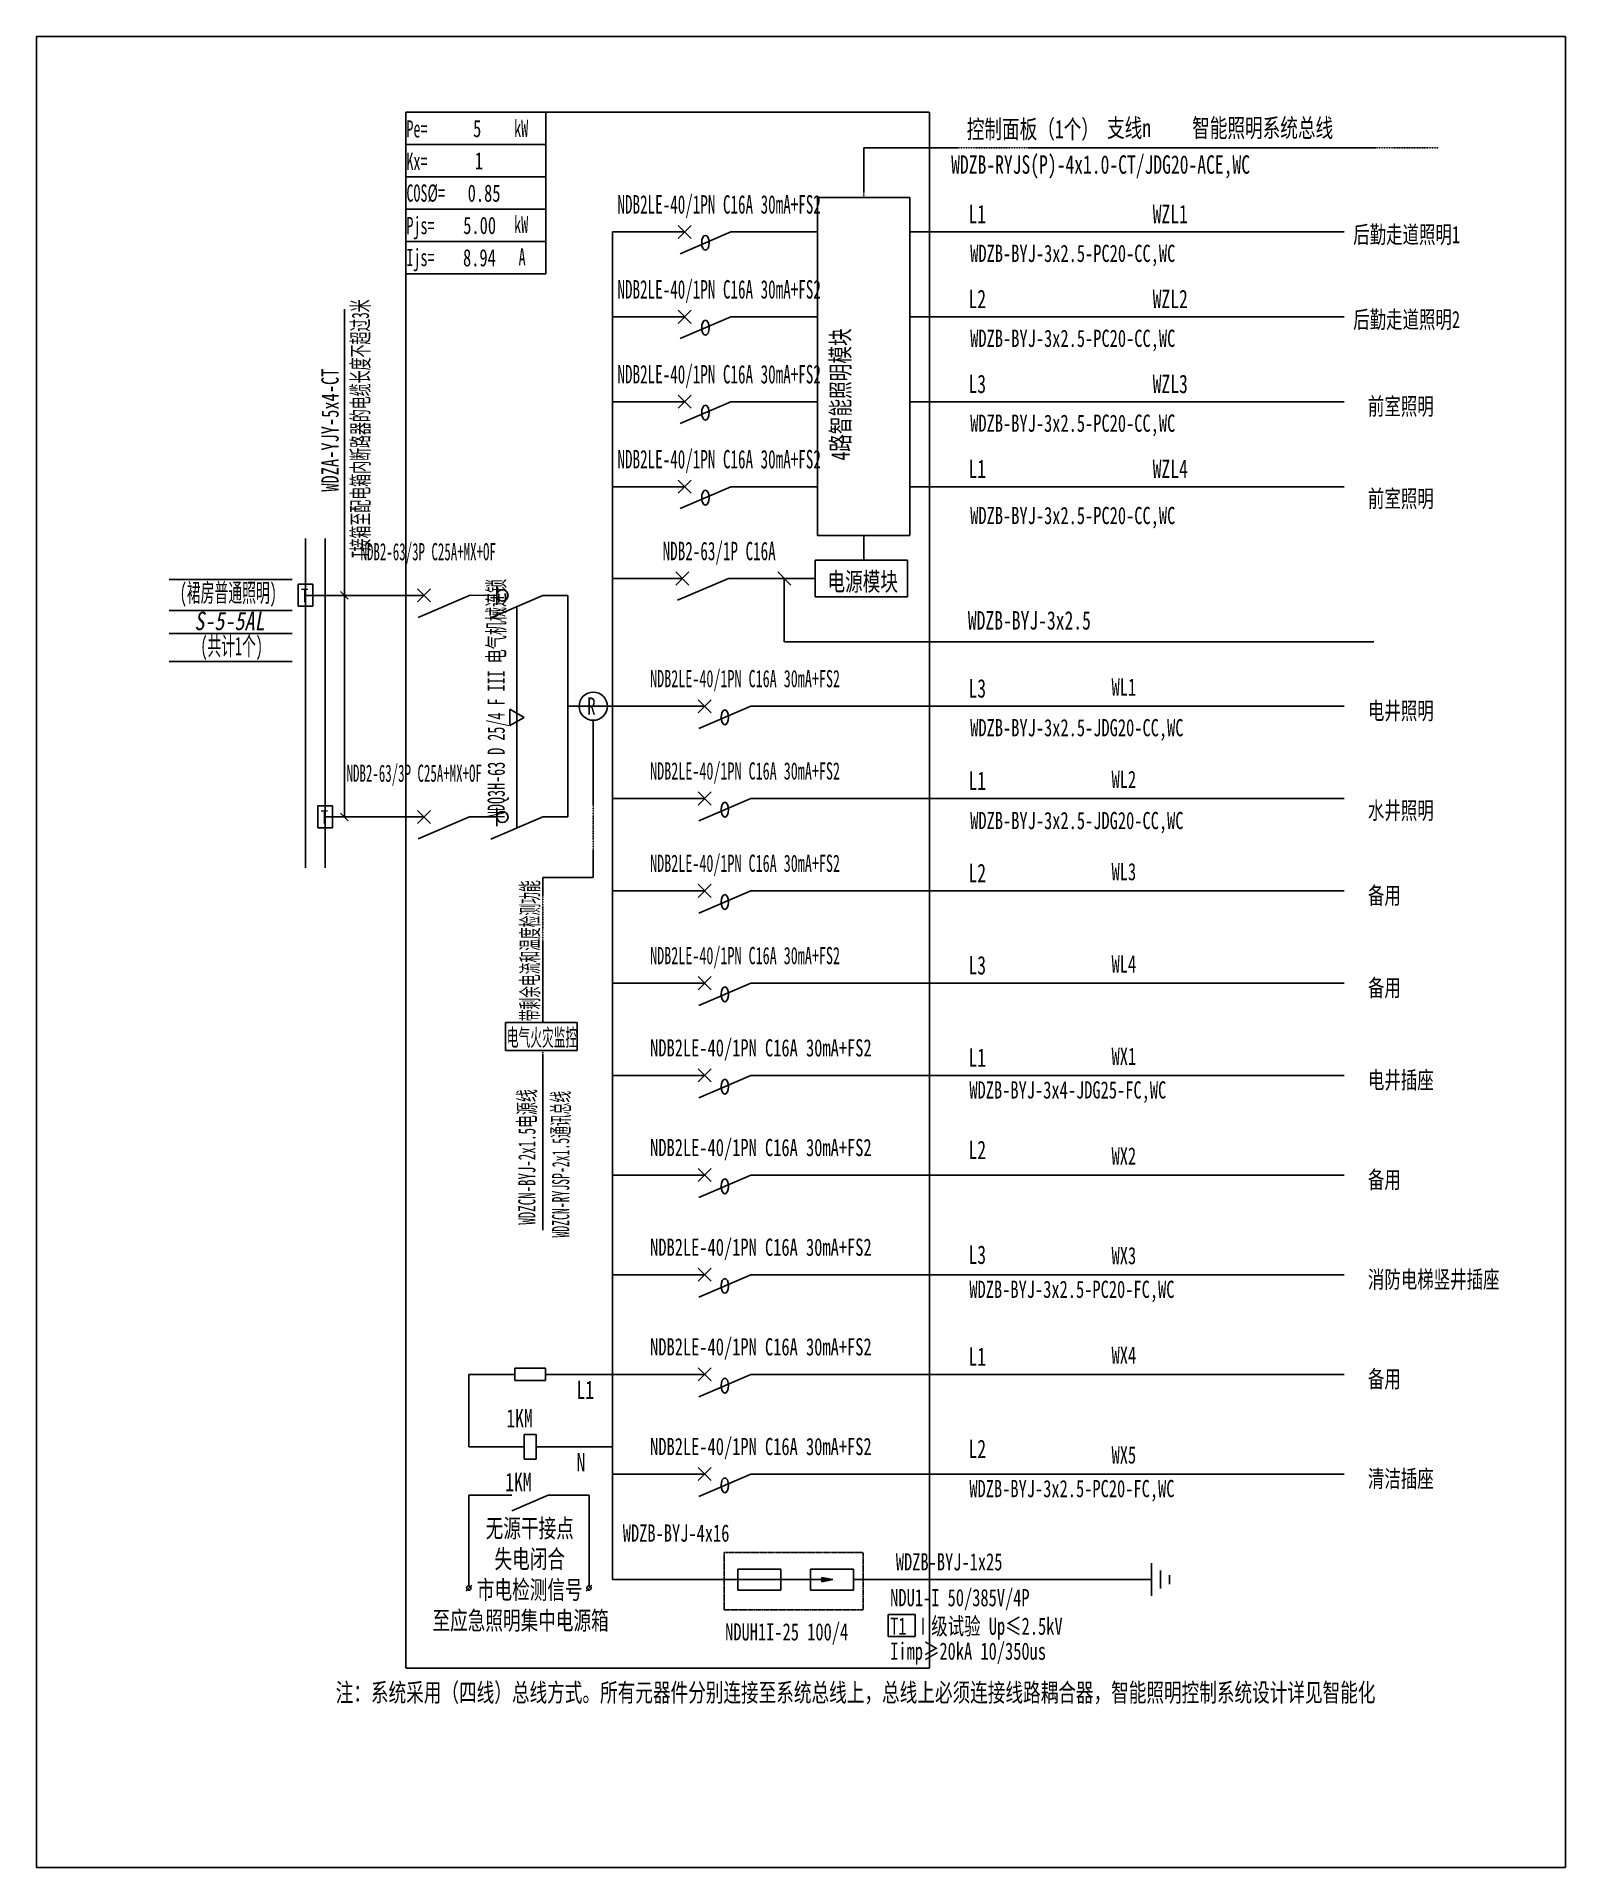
# Model space of a CAD drawing. Extents: x 224874 to 227075, y 287908 to 290544.
import ezdxf
from ezdxf.enums import TextEntityAlignment as Align

# ---------------------------------------------------------------- set-up
doc = ezdxf.new("R2010")
doc.units = 0
doc.header["$MEASUREMENT"] = 0
for name, pattern in [('DASH', [0.35, 0.25, -0.1]), ('DASHDOT', [1, 0.5, -0.25, 0, -0.25]), ('DASHDOT2', [0.5, 0.25, -0.125, 0, -0.125]), ('DASHED', [0.75, 0.5, -0.25]), ('DASHED2', [0.375, 0.25, -0.125])]:
    doc.linetypes.add(name, pattern=pattern)
for name, color, linetype in [('D_E_Eqpm(强电设备)', 100, 'Continuous'), ('D_E_Eqpm（强电设备）', 100, 'Continuous'), ('D_E_Text(强电文字)', 51, 'Continuous'), ('D_E_Text（强电文字）', 51, 'Continuous'), ('D_E_Wire(强电线缆)', 10, 'Continuous'), ('D_E_WireEm（强电应急照明线缆）', 10, 'DASHED'), ('D_E_Wire（强电线缆）', 10, 'Continuous'), ('D_El_Eqpm（弱电设备）', 100, 'Continuous'), ('D_El_Text（弱电文字）', 51, 'Continuous'), ('DQ-漏电火灾', 80, 'Continuous'), ('DQ_Eqpm', 100, 'Continuous'), ('E_E_Eqpm（强电设备）', 100, 'Continuous'), ('E_E_Wire（强电线缆）', 10, 'Continuous'), ('FL04GGFW_E72-配电箱系统图-塔楼部分$0$D_E_Text（强电文字）', 51, 'Continuous'), ('FL09U293_E72-地下室配电箱系统图$0$D_E_Eqpm（强电设备）', 100, 'Continuous'), ('系统图', 220, 'Continuous')]:
    doc.layers.add(name, color=color, linetype=linetype)
doc.styles.add('FL04GGFW_E72-配电箱系统图-塔楼部分$0$电气', font='', dxfattribs={"width": 0.7})
doc.styles.add('电气', font='', dxfattribs={"width": 0.7})
doc.styles.add('电气箱', font='simhei.ttf', dxfattribs={"width": 0.8, "oblique": 10})
doc.styles.get('FL04GGFW_E72-配电箱系统图-塔楼部分$0$电气').set_extended_font_data('SimSun')
doc.styles.get('电气').set_extended_font_data('SimSun')

msp = doc.modelspace()

# ---------------------------------------------------------------- linework, layer by layer
at = {"linetype": 'DASHED'}
for p, q in [((225405.6, 290434.5, 0), (226159.5, 290434.5, 0)), ((225405.6, 288194.6, 0), (225405.6, 290434.5, 0)), ((226159.5, 290434.5, 0), (226159.5, 288194.6, 0)), ((226159.5, 288194.6, 0), (225405.6, 288194.6, 0))]:
    msp.add_line(p, q, dxfattribs=at)
for p, q in [((225064.8, 289762, 0), (225241.9, 289762, 0)), ((225064.8, 289717.4, 0), (225241.9, 289717.4, 0)), ((225064.8, 289684.1, 0), (225241.9, 289684.1, 0)), ((225064.8, 289644, 0), (225241.9, 289644, 0))]:
    msp.add_line(p, q)
at = {"linetype": 'DASHED2'}
for p, q in [((225863.9, 288361.4, 0), (226064, 288361.4, 0)), ((225863.9, 288278.9, 0), (225863.9, 288361.4, 0)), ((226064, 288361.4, 0), (226064, 288278.9, 0)), ((226064, 288278.9, 0), (225863.9, 288278.9, 0))]:
    msp.add_line(p, q, dxfattribs=at)
at = {"layer": 'D_E_Eqpm(强电设备)'}
for p, q in [((225422.5, 289729.6, 0), (225441.3, 289748.4, 0)), ((225441.3, 289729.6, 0), (225422.5, 289748.4, 0)), ((225422.5, 289410.7, 0), (225441.3, 289429.5, 0)), ((225441.3, 289410.7, 0), (225422.5, 289429.5, 0)), ((225883.5, 288337.4, 0), (225945.7, 288337.4, 0)), ((225883.5, 288337.4, 0), (225883.5, 288307.2, 0)), ((225945.6, 288307.2, 0), (225945.6, 288337.4, 0)), ((225988.1, 288337.4, 0), (226050.3, 288337.4, 0)), ((225988.1, 288337.4, 0), (225988.1, 288307.2, 0)), ((226020.4, 288322.3, 0), (226004.7, 288325.5, 0)), ((226004.7, 288319.1, 0), (226004.7, 288325.5, 0)), ((226050.2, 288307.2, 0), (226050.2, 288337.4, 0)), ((225883.5, 288307.2, 0), (225945.6, 288307.2, 0)), ((225988.1, 288322.3, 0), (225962.9, 288322.3, 0)), ((225988.1, 288322.3, 0), (226020.4, 288322.3, 0)), ((225988.1, 288307.2, 0), (226050.2, 288307.2, 0)), ((226020.4, 288322.3, 0), (226004.7, 288319.1, 0))]:
    msp.add_line(p, q, dxfattribs=at)
msp.add_solid([(226004.7, 288319.1, 0), (226020.4, 288322.3, 0), (226004.7, 288325.5, 0)], dxfattribs=at)
at = {"layer": 'D_E_Eqpm（强电设备）'}
for p, q in [((226131.3, 290311.9, 0), (225998.4, 290311.9, 0)), ((225998.4, 290311.9, 0), (225998.4, 289825.2, 0)), ((226131.3, 289825.2, 0), (226131.3, 290311.9, 0)), ((225998.4, 289825.2, 0), (226131.3, 289825.2, 0)), ((225994.9, 289790, 0), (226127.8, 289790, 0)), ((225994.9, 289736.8, 0), (225994.9, 289790, 0)), ((226127.8, 289790, 0), (226127.8, 289736.8, 0)), ((225536.6, 289725.7, 0), (225536.6, 289752.3, 0)), ((225603, 289739, 0), (225528, 289706.8, 0)), ((226127.8, 289736.8, 0), (225994.9, 289736.8, 0)), ((225826.5, 289570.2, 0), (225845.3, 289588.9, 0)), ((225845.3, 289570.2, 0), (225826.5, 289588.9, 0)), ((225575.8, 289563.5, 0), (225555.3, 289575.3, 0)), ((225555.3, 289575.3, 0), (225555.3, 289551.6, 0)), ((225555.3, 289551.6, 0), (225575.8, 289563.5, 0)), ((225902.4, 289579.6, 0), (225827.4, 289547.4, 0)), ((225536.6, 289406.8, 0), (225536.6, 289433.4, 0)), ((225826.5, 289437.3, 0), (225845.3, 289456.1, 0)), ((225845.3, 289437.3, 0), (225826.5, 289456.1, 0)), ((225902.4, 289446.7, 0), (225827.4, 289414.5, 0)), ((225603, 289420.1, 0), (225528, 289388, 0)), ((225826.5, 289304.4, 0), (225845.3, 289323.2, 0)), ((225845.3, 289304.4, 0), (225826.5, 289323.2, 0)), ((225902.4, 289313.8, 0), (225827.4, 289281.7, 0)), ((225826.5, 289171.5, 0), (225845.3, 289190.3, 0)), ((225845.3, 289171.5, 0), (225826.5, 289190.3, 0)), ((225902.4, 289180.9, 0), (225827.4, 289148.8, 0)), ((225826.5, 289038.7, 0), (225845.3, 289057.5, 0)), ((225845.3, 289038.7, 0), (225826.5, 289057.5, 0)), ((225902.4, 289048.1, 0), (225827.4, 289015.9, 0)), ((225826.5, 288895.2, 0), (225845.3, 288914, 0)), ((225845.3, 288895.2, 0), (225826.5, 288914, 0)), ((225902.4, 288904.6, 0), (225827.4, 288872.5, 0)), ((225826.5, 288751.7, 0), (225845.3, 288770.5, 0)), ((225845.3, 288751.7, 0), (225826.5, 288770.5, 0)), ((225902.4, 288761.1, 0), (225827.4, 288729, 0)), ((225562.4, 288626.5, 0), (225606.7, 288626.5, 0)), ((225562.4, 288608.8, 0), (225562.4, 288626.5, 0)), ((225606.7, 288626.5, 0), (225606.7, 288608.8, 0)), ((225826.5, 288608.3, 0), (225845.3, 288627, 0)), ((225845.3, 288608.3, 0), (225826.5, 288627, 0)), ((225902.4, 288617.7, 0), (225827.4, 288585.5, 0)), ((225606.7, 288608.8, 0), (225562.4, 288608.8, 0)), ((225593.4, 288531.1, 0), (225575.7, 288531.1, 0)), ((225575.7, 288531.1, 0), (225575.7, 288495.7, 0)), ((225593.4, 288495.7, 0), (225593.4, 288531.1, 0)), ((225575.7, 288495.7, 0), (225593.4, 288495.7, 0)), ((225826.5, 288464.8, 0), (225845.3, 288483.6, 0)), ((225845.3, 288464.8, 0), (225826.5, 288483.6, 0)), ((225902.4, 288474.2, 0), (225827.4, 288442, 0)), ((225610.7, 288443.6, 0), (225558.4, 288421.2, 0)), ((225491.9, 288305.8, 0), (225500.4, 288314.3, 0)), ((225665, 288305.8, 0), (225673.5, 288314.3, 0))]:
    msp.add_line(p, q, dxfattribs=at)
at = {"layer": 'D_E_Eqpm（强电设备）', "linetype": 'DASH'}
msp.add_line((225565.5, 289404, 0), (225565.5, 289722.9, 0), dxfattribs=at)
at = {"layer": 'D_E_Eqpm（强电设备）'}
for centre, radius in [((225544.6, 289739, 0), 8.08), ((225544.6, 289420.1, 0), 8.08), ((225496.2, 288310.1, 0), 3.19), ((225669.3, 288310.1, 0), 3.19)]:
    msp.add_circle(centre, radius, dxfattribs=at)
for centre in [(225836.9, 290246.7, 0), (225836.9, 290124.4, 0), (225836.9, 290002.2, 0), (225836.9, 289879.9, 0), (225864.9, 289563.5, 0), (225864.9, 289430.6, 0), (225864.9, 289297.7, 0), (225864.9, 289164.9, 0), (225864.9, 289032, 0), (225864.9, 288888.5, 0), (225864.9, 288745.1, 0), (225864.9, 288601.6, 0), (225864.9, 288458.1, 0)]:
    msp.add_ellipse(centre, major_axis=(0, 10.7), ratio=0.500475, dxfattribs=at)
at = {"layer": 'D_E_Text(强电文字)', "color": 51}
for p, q in [((225317.2, 289420.1, 0), (225317.2, 290151, 0)), ((225311.7, 289744.5, 0), (225322.7, 289733.5, 0)), ((225311.7, 289425.6, 0), (225322.7, 289414.6, 0))]:
    msp.add_line(p, q, dxfattribs=at)
at = {"layer": 'D_E_Text（强电文字）'}
for p, q in [((225405.6, 290434.5, 0), (225607.1, 290434.5, 0)), ((225405.6, 290434.5, 0), (225405.6, 290202, 0)), ((225607.1, 290434.5, 0), (225607.1, 290202, 0)), ((225405.6, 290388, 0), (225607.1, 290388, 0)), ((225405.6, 290341.5, 0), (225607.1, 290341.5, 0)), ((225405.6, 290295, 0), (225607.1, 290295, 0)), ((225405.6, 290248.5, 0), (225607.1, 290248.5, 0)), ((225405.6, 290202, 0), (225607.1, 290202, 0)), ((226100.2, 288272, 0), (226138.7, 288272, 0)), ((226100.2, 288240.3, 0), (226100.2, 288272, 0)), ((226138.7, 288272, 0), (226138.7, 288240.3, 0)), ((226138.7, 288240.3, 0), (226100.2, 288240.3, 0))]:
    msp.add_line(p, q, dxfattribs=at)
at = {"layer": 'D_E_Wire(强电线缆)'}
for p, q in [((225703.1, 288322.3, 0), (225703.1, 290262.4, 0)), ((225261, 289347, 0), (225261, 289821, 0)), ((225261, 289739, 0), (225431.9, 289739, 0))]:
    msp.add_line(p, q, dxfattribs=at)
at = {"layer": 'D_E_Wire(强电线缆)', "color": 10}
for p, q in [((225703.1, 290262.4, 0), (225807.1, 290262.4, 0)), ((225873.5, 290262.4, 0), (225998.4, 290262.4, 0)), ((226131.3, 290262.4, 0), (226756.3, 290262.4, 0)), ((225703.1, 290140.1, 0), (225807.1, 290140.1, 0)), ((225873.5, 290140.1, 0), (225998.4, 290140.1, 0)), ((226131.3, 290140.1, 0), (226756.3, 290140.1, 0)), ((225703.1, 290017.9, 0), (225807.1, 290017.9, 0)), ((225873.5, 290017.9, 0), (225998.4, 290017.9, 0)), ((226131.3, 290017.9, 0), (226756.3, 290017.9, 0)), ((225703.1, 289895.6, 0), (225807.1, 289895.6, 0)), ((225873.5, 289895.6, 0), (225998.4, 289895.6, 0)), ((226131.3, 289895.6, 0), (226756.3, 289895.6, 0)), ((225703.1, 289763.4, 0), (225803.6, 289763.4, 0)), ((225870.1, 289763.4, 0), (225994.9, 289763.4, 0)), ((225902.4, 289180.9, 0), (226119.3, 289180.9, 0)), ((226119.3, 289180.9, 0), (226756.3, 289180.9, 0))]:
    msp.add_line(p, q, dxfattribs=at)
at = {"layer": 'D_E_Wire(强电线缆)', "linetype": 'DASH'}
for p, q in [((225289.3, 289347, 0), (225289.3, 289821, 0)), ((225289.3, 289420.1, 0), (225431.9, 289420.1, 0))]:
    msp.add_line(p, q, dxfattribs=at)
at = {"layer": 'D_E_WireEm（强电应急照明线缆）'}
msp.add_line((225536.6, 289420.1, 0), (225496.9, 289420.1, 0), dxfattribs=at)
at = {"layer": 'D_E_Wire（强电线缆）', "linetype": 'DASHDOT2'}
for p, q in [((226064.8, 290383.6, 0), (226892.8, 290383.6, 0)), ((226064.8, 290311.9, 0), (226064.8, 290383.6, 0))]:
    msp.add_line(p, q, dxfattribs=at)
at = {"layer": 'D_E_Wire（强电线缆）'}
for p, q in [((225498.1, 289739.5, 0), (225536.6, 289739, 0)), ((225603, 289739, 0), (225638.9, 289739, 0)), ((225638.9, 289420.1, 0), (225638.9, 289739, 0)), ((225638.9, 289579.6, 0), (225703.1, 289579.6, 0)), ((225703.1, 289579.6, 0), (225835.9, 289579.6, 0)), ((225902.4, 289579.6, 0), (226756.3, 289579.6, 0)), ((225703.1, 289446.7, 0), (225835.9, 289446.7, 0)), ((225902.4, 289446.7, 0), (226756.3, 289446.7, 0)), ((225603, 289420.1, 0), (225638.9, 289420.1, 0)), ((225703.1, 289313.8, 0), (225835.9, 289313.8, 0)), ((225902.4, 289313.8, 0), (226756.3, 289313.8, 0)), ((225703.1, 289180.9, 0), (225835.9, 289180.9, 0)), ((225703.1, 289048.1, 0), (225835.9, 289048.1, 0)), ((225902.4, 289048.1, 0), (226756.3, 289048.1, 0)), ((225703.1, 288904.6, 0), (225835.9, 288904.6, 0)), ((225902.4, 288904.6, 0), (226756.3, 288904.6, 0)), ((225703.1, 288761.1, 0), (225835.9, 288761.1, 0)), ((225902.4, 288761.1, 0), (226756.3, 288761.1, 0)), ((225703.1, 288617.7, 0), (225835.9, 288617.7, 0)), ((225902.4, 288617.7, 0), (226756.3, 288617.7, 0)), ((225703.1, 288474.2, 0), (225835.9, 288474.2, 0)), ((225902.4, 288474.2, 0), (226756.3, 288474.2, 0)), ((226479, 288298.7, 0), (226479, 288346, 0)), ((226491.9, 288309.4, 0), (226491.9, 288335.2, 0)), ((226504.8, 288315.8, 0), (226504.8, 288328.8, 0)), ((225703.1, 288322.3, 0), (225962.9, 288322.3, 0)), ((226050.2, 288322.3, 0), (226479, 288322.3, 0))]:
    msp.add_line(p, q, dxfattribs=at)
at = {"layer": 'D_E_Wire（强电线缆）', "ltscale": 3.5}
for p, q in [((225496.2, 288617.7, 0), (225562.4, 288617.7, 0)), ((225496.2, 288617.7, 0), (225496.2, 288513.4, 0)), ((225606.7, 288617.7, 0), (225703.1, 288617.7, 0)), ((225575.7, 288513.4, 0), (225496.2, 288513.4, 0)), ((225703.1, 288513.4, 0), (225593.4, 288513.4, 0)), ((225496.2, 288443.6, 0), (225558.4, 288443.6, 0)), ((225496.2, 288443.6, 0), (225496.2, 288313.2, 0)), ((225610.7, 288443.6, 0), (225669.3, 288443.6, 0)), ((225669.3, 288443.6, 0), (225669.3, 288313.2, 0))]:
    msp.add_line(p, q, dxfattribs=at)
at = {"layer": 'D_El_Eqpm（弱电设备）', "color": 3}
for p, q in [((225548.9, 289124.5, 0), (225652.3, 289124.5, 0)), ((225548.9, 289083.9, 0), (225548.9, 289124.5, 0)), ((225652.3, 289124.5, 0), (225652.3, 289083.9, 0)), ((225652.3, 289083.9, 0), (225548.9, 289083.9, 0)), ((225652.3, 289083.9, 0), (225548.9, 289083.9, 0))]:
    msp.add_line(p, q, dxfattribs=at)
at = {"layer": 'DQ-漏电火灾', "linetype": 'DASHDOT', "ltscale": 0.5}
for p, q in [((225675.4, 289559.3, 0), (225675.4, 289332.9, 0)), ((225602.9, 289332.9, 0), (225602.9, 289124.5, 0)), ((225602.9, 289332.9, 0), (225675.4, 289332.9, 0)), ((225602.9, 288825.1, 0), (225602.9, 289083.9, 0))]:
    msp.add_line(p, q, dxfattribs=at)
at = {"layer": 'DQ-漏电火灾', "color": 3}
msp.add_circle((225675.4, 289579.6, 0), 20.3, dxfattribs=at)
at = {"layer": 'DQ_Eqpm'}
for p, q in [((225271.6, 289755.3, 0), (225250.4, 289755.3, 0)), ((225250.4, 289755.3, 0), (225250.4, 289723.4, 0)), ((225271.6, 289723.4, 0), (225271.6, 289755.3, 0)), ((225250.4, 289723.4, 0), (225271.6, 289723.4, 0)), ((225299.9, 289436.4, 0), (225278.7, 289436.4, 0)), ((225278.7, 289436.4, 0), (225278.7, 289404.5, 0)), ((225299.9, 289404.5, 0), (225299.9, 289436.4, 0)), ((225278.7, 289404.5, 0), (225299.9, 289404.5, 0))]:
    msp.add_line(p, q, dxfattribs=at)
at = {"layer": 'E_E_Eqpm（强电设备）', "color": 100}
for p, q in [((225797.7, 290253, 0), (225816.5, 290271.8, 0)), ((225816.5, 290253, 0), (225797.7, 290271.8, 0)), ((225800.3, 290231, 0), (225873.5, 290262.4, 0)), ((225797.7, 290130.7, 0), (225816.5, 290149.5, 0)), ((225816.5, 290130.7, 0), (225797.7, 290149.5, 0)), ((225800.3, 290108.7, 0), (225873.5, 290140.1, 0)), ((225797.7, 290008.5, 0), (225816.5, 290027.3, 0)), ((225816.5, 290008.5, 0), (225797.7, 290027.3, 0)), ((225800.3, 289986.5, 0), (225873.5, 290017.9, 0)), ((225797.7, 289886.2, 0), (225816.5, 289905, 0)), ((225816.5, 289886.2, 0), (225797.7, 289905, 0)), ((225800.3, 289864.2, 0), (225873.5, 289895.6, 0)), ((225794.2, 289754, 0), (225813, 289772.8, 0)), ((225813, 289754, 0), (225794.2, 289772.8, 0)), ((225796.8, 289732, 0), (225870.1, 289763.4, 0))]:
    msp.add_line(p, q, dxfattribs=at)
at = {"layer": 'E_E_Wire（强电线缆）'}
msp.add_line((226064.8, 289825.2, 0), (226064.8, 289790, 0), dxfattribs=at)
at = {"layer": 'FL04GGFW_E72-配电箱系统图-塔楼部分$0$D_E_Text（强电文字）'}
for p, q in [((225959.8, 289754, 0), (225941, 289772.8, 0)), ((225950.4, 289763.4, 0), (225950.4, 289672.4, 0)), ((225950.4, 289672.4, 0), (226799.3, 289672.4, 0))]:
    msp.add_line(p, q, dxfattribs=at)
at = {"layer": 'FL09U293_E72-地下室配电箱系统图$0$D_E_Eqpm（强电设备）'}
for p, q in [((225498.1, 289739.5, 0), (225423.3, 289707.4, 0)), ((225498.1, 289420.6, 0), (225423.3, 289388.5, 0))]:
    msp.add_line(p, q, dxfattribs=at)
at = {"layer": '系统图', "ltscale": 9973.992009}
msp.add_lwpolyline([(224874, 290543.5), (227075, 290543.5), (227075, 287908), (224874, 287908)], close=True, dxfattribs=at)

# ---------------------------------------------------------------- texts
at = {"layer": 'D_E_Text(强电文字)', "style": 'FL04GGFW_E72-配电箱系统图-塔楼部分$0$电气', "width": 0.6}
for s, p in [('NDB2LE-40/1PN C16A 30mA+FS2', (225856.7, 290288.7, 0)), ('NDB2LE-40/1PN C16A 30mA+FS2', (225856.7, 290166.4, 0)), ('NDB2LE-40/1PN C16A 30mA+FS2', (225856.7, 290044.2, 0)), ('NDB2LE-40/1PN C16A 30mA+FS2', (225856.7, 289921.9, 0)), ('NDB2-63/1P C16A', (225856.7, 289789.7, 0))]:
    msp.add_text(s, height=26.574, dxfattribs=at).set_placement(p, align=Align.CENTER)
at = {"layer": 'D_E_Text(强电文字)', "color": 51, "style": 'FL04GGFW_E72-配电箱系统图-塔楼部分$0$电气', "width": 0.7}
for s, p in [('L1', (226215.6, 290274.8, 0)), ('L2', (226215.6, 290152.6, 0)), ('L3', (226215.6, 290030.3, 0)), ('L1', (226215.6, 289908, 0)), ('L3', (226215.6, 289592, 0)), ('L1', (226215.6, 289459.1, 0)), ('L2', (226215.6, 289326.2, 0)), ('L3', (226215.6, 289193.4, 0)), ('L1', (226215.6, 289060.5, 0)), ('L2', (226215.6, 288927.6, 0)), ('L3', (226215.6, 288776.7, 0)), ('L1', (226215.6, 288630.1, 0)), ('L2', (226215.6, 288497.2, 0))]:
    msp.add_text(s, height=26.57, dxfattribs=at).set_placement(p)
at = {"layer": 'D_E_Text(强电文字)', "width": 0.7}
for s, height, style, p in [('WZL1', 26.57, 'FL04GGFW_E72-配电箱系统图-塔楼部分$0$电气', (226480.8, 290274.8, 0)), ('WDZB-BYJ-3x2.5-PC20-CC,WC', 24.802, 'FL04GGFW_E72-配电箱系统图-塔楼部分$0$电气', (226218.1, 290219.1, 0)), ('WZL2', 26.57, 'FL04GGFW_E72-配电箱系统图-塔楼部分$0$电气', (226480.8, 290152.6, 0)), ('WDZB-BYJ-3x2.5-PC20-CC,WC', 24.802, 'FL04GGFW_E72-配电箱系统图-塔楼部分$0$电气', (226218.1, 290096.8, 0)), ('WZL3', 26.57, 'FL04GGFW_E72-配电箱系统图-塔楼部分$0$电气', (226480.8, 290030.3, 0)), ('WDZB-BYJ-3x2.5-PC20-CC,WC', 24.802, 'FL04GGFW_E72-配电箱系统图-塔楼部分$0$电气', (226218.1, 289974.6, 0)), ('WZL4', 26.57, 'FL04GGFW_E72-配电箱系统图-塔楼部分$0$电气', (226480.8, 289908, 0)), ('WDZB-BYJ-3x2.5-PC20-CC,WC', 24.802, 'FL04GGFW_E72-配电箱系统图-塔楼部分$0$电气', (226218.1, 289841.7, 0)), ('WDZB-BYJ-3x2.5', 26.574, 'FL04GGFW_E72-配电箱系统图-塔楼部分$0$电气', (226214.7, 289689.9, 0)), ('WDZB-BYJ-3x2.5-JDG20-CC,WC', 24.802, 'FL04GGFW_E72-配电箱系统图-塔楼部分$0$电气', (226218.1, 289536.3, 0)), ('WDZB-BYJ-3x2.5-JDG20-CC,WC', 24.802, 'FL04GGFW_E72-配电箱系统图-塔楼部分$0$电气', (226218.1, 289402.6, 0)), ('WDZB-BYJ-4x16', 24.802, '电气', (225717.9, 288376.9, 0)), ('WDZB-BYJ-1x25', 24.802, '电气', (226111, 288335.5, 0)), ('T1 Ⅰ级试验 Up≤2.5kV ', 24.802, '电气', (226102.9, 288242.9, 0)), ('Iimp≥20kA 10/350us', 24.802, '电气', (226102.9, 288206.9, 0)), ('注：系统采用（四线）总线方式。所有元器件分别连接至系统总线上，总线上必须连接线路耦合器，智能照明控制系统设计详见智能化', 26.574, 'FL04GGFW_E72-配电箱系统图-塔楼部分$0$电气', (225304.6, 288146.5, 0))]:
    msp.add_text(s, height=height, dxfattribs=dict(at, style=style)).set_placement(p)
at = {"layer": 'D_E_Text(强电文字)', "color": 51, "style": '电气'}
for s, width, p in [('T接箱至配电箱内断路器的电缆长度不超过3米', 0.55, (225352.5, 289793.2, 0)), ('WDZA-YJY-5x4-CT', 0.7, (225308.8, 289888.4, 0))]:
    msp.add_text(s, height=24.802, rotation=90, dxfattribs=dict(at, width=width)).set_placement(p)
at = {"layer": 'D_E_Text(强电文字)', "color": 51, "true_color": 0xffff7f, "style": '电气', "width": 0.7}
msp.add_text('NDU1-I 50/385V/4P', height=24.802, dxfattribs=at).set_placement((226102.9, 288283.9, 0))
at = {"layer": 'D_E_Text（强电文字）', "linetype": 'Continuous', "style": '电气', "width": 0.6}
for s, p in [('Pe=', (225406.4, 290398.3, 0)), ('kW', (225561.5, 290399.2, 0)), ('Kx=', (225406.4, 290351.7, 0)), ('COS%%C=', (225406.4, 290305.9, 0)), ('Pjs=', (225406.4, 290259.1, 0)), ('kW', (225561.5, 290260.7, 0)), ('Ijs=', (225406.4, 290213.1, 0)), ('A', (225567.9, 290214.1, 0))]:
    msp.add_text(s, height=24.8, dxfattribs=at).set_placement(p)
at = {"layer": 'D_E_Text（强电文字）', "style": '电气'}
for s, height, width, p in [('5', 24.8, 0.7, (225502.4, 290398.8, 0)), ('1', 24.8, 0.7, (225504.9, 290352.3, 0)), (' 0.85', 24.8, 0.7, (225482.8, 290305.8, 0)), ('后勤走道照明1', 24.8, 0.7, (226769.5, 290246.1, 0)), ('后勤走道照明2', 24.8, 0.7, (226769.5, 290123.8, 0)), ('前室照明', 24.8, 0.7, (226790.7, 289998.9, 0)), ('前室照明', 24.8, 0.7, (226790.7, 289866, 0)), ('电源模块', 26.57, 0.7, (226012.6, 289745.7, 0)), ('NDB2LE-40/1PN C16A 30mA+FS2', 24.802, 0.6, (225757.3, 289606.9, 0)), ('WL1', 24.8, 0.7, (226421.6, 289594.8, 0)), ('电井照明', 24.8, 0.7, (226790.7, 289560.6, 0)), ('NDB2LE-40/1PN C16A 30mA+FS2', 24.802, 0.6, (225757.3, 289474, 0)), ('WL2', 24.8, 0.7, (226421.6, 289461.9, 0)), ('水井照明', 24.8, 0.7, (226790.7, 289417.1, 0)), ('NDB2LE-40/1PN C16A 30mA+FS2', 24.802, 0.6, (225757.3, 289341.1, 0)), ('WL3', 24.8, 0.7, (226421.6, 289329, 0)), ('备用', 24.8, 0.7, (226790.7, 289294.8, 0)), ('NDB2LE-40/1PN C16A 30mA+FS2', 24.802, 0.6, (225757.3, 289208.2, 0)), ('WL4', 24.8, 0.7, (226421.6, 289196.2, 0)), ('备用', 24.8, 0.7, (226790.7, 289161.9, 0)), ('NDB2LE-40/1PN C16A 30mA+FS2', 24.802, 0.7, (225757.3, 289075.4, 0)), ('WX1', 24.8, 0.7, (226421.6, 289063.3, 0)), ('WDZB-BYJ-3x4-JDG25-FC,WC', 24.802, 0.7, (226216.9, 289014.8, 0)), ('电井插座', 24.8, 0.7, (226790.7, 289029.1, 0)), ('NDB2LE-40/1PN C16A 30mA+FS2', 24.802, 0.7, (225757.3, 288931.9, 0)), ('WX2', 24.8, 0.7, (226421.6, 288919.8, 0)), ('备用', 24.8, 0.7, (226790.7, 288885.6, 0)), ('NDB2LE-40/1PN C16A 30mA+FS2', 24.802, 0.7, (225757.3, 288788.4, 0)), ('WX3', 24.8, 0.7, (226421.6, 288776.3, 0)), ('WDZB-BYJ-3x2.5-PC20-FC,WC', 24.802, 0.7, (226216.9, 288727.8, 0)), ('消防电梯竖井插座', 24.8, 0.7, (226790.7, 288742.1, 0)), ('NDB2LE-40/1PN C16A 30mA+FS2', 24.802, 0.7, (225757.3, 288645, 0)), ('WX4', 24.8, 0.7, (226421.6, 288632.9, 0)), ('备用', 24.8, 0.7, (226790.7, 288598.7, 0)), ('NDB2LE-40/1PN C16A 30mA+FS2', 24.802, 0.7, (225757.3, 288501.5, 0)), ('WX5', 24.8, 0.7, (226421.6, 288489.4, 0)), ('清洁插座', 24.8, 0.7, (226790.7, 288455.2, 0)), ('WDZB-BYJ-3x2.5-PC20-FC,WC', 24.802, 0.7, (226216.9, 288440.9, 0))]:
    msp.add_text(s, height=height, dxfattribs=dict(at, width=width)).set_placement(p)
at = {"layer": 'D_E_Text（强电文字）', "color": 200, "style": '电气', "width": 0.7}
for s, p in [('5.00', (225488.2, 290259.3, 0)), ('8.94', (225487.9, 290212.8, 0))]:
    msp.add_text(s, height=24.8, dxfattribs=at).set_placement(p)
at = {"layer": 'D_E_Text（强电文字）', "style": '电气'}
for s, height, width, p in [('NDB2-63/3P C25A+MX+OF', 24.802, 0.55, (225437.8, 289800, 0)), ('(裙房普通照明)', 26.57, 0.55, (225150, 289741.4, 0)), ('(共计1个)', 26.57, 0.55, (225154.8, 289664.7, 0)), ('NDB2-63/3P C25A+MX+OF', 24.802, 0.55, (225417.7, 289481.1, 0)), ('电气火灾监控', 24.8, 0.5, (225601.6, 289103.3, 0))]:
    msp.add_text(s, height=height, dxfattribs=dict(at, width=width)).set_placement(p, align=Align.MIDDLE)
at = {"layer": 'D_E_Text（强电文字）', "style": '电气', "width": 0.6}
msp.add_text('NDQ3H-63 D 25/4 F III 电气机械连锁', height=24.802, rotation=90, dxfattribs=at).set_placement((225536.8, 289590.8, 0), align=Align.MIDDLE)
at = {"layer": 'D_E_Text（强电文字）', "style": '电气箱', "oblique": 10, "width": 0.8}
msp.add_text('S-5-5AL', height=26.57, dxfattribs=at).set_placement((225151.7, 289702.3, 0), align=Align.MIDDLE)
at = {"layer": 'D_E_Text（强电文字）', "color": 51, "style": '电气', "width": 0.7}
for s, height, p in [('L1', 26.57, (225651.3, 288582.2, 0)), ('1KM', 26.57, (225550.3, 288541.3, 0)), ('N', 26.6, (225651.3, 288478, 0)), ('1KM', 26.57, (225548.7, 288449.5, 0))]:
    msp.add_text(s, height=height, dxfattribs=at).set_placement(p)
for s, p in [('无源干接点', (225584, 288396.2, 0)), ('失电闭合', (225584, 288351.9, 0)), ('市电检测信号', (225584, 288307.7, 0)), ('至应急照明集中电源箱', (225570.8, 288263.4, 0))]:
    msp.add_text(s, height=26.57, dxfattribs=at).set_placement(p, align=Align.MIDDLE_CENTER)
at = {"layer": 'D_E_Text（强电文字）', "color": 51, "true_color": 0xffff7f, "style": '电气', "width": 0.7}
msp.add_text('NDUH1I-25 100/4', height=24.802, dxfattribs=at).set_placement((225865.3, 288234.7, 0))
at = {"layer": 'D_El_Text（弱电文字）', "color": 1, "style": '电气', "width": 0.5}
msp.add_text('带剩余电流和温度检测功能', height=24.802, rotation=90, dxfattribs=at).set_placement((225596.6, 289126, 0))
at = {"layer": 'D_El_Text（弱电文字）', "style": '电气'}
for s, width, p in [('WDZCN-BYJ-2x1.5电源线', 0.55, (225592.2, 288833.2, 0)), ('WDZCN-RYJSP-2x1.5通讯总线', 0.5, (225640.9, 288814.7, 0))]:
    msp.add_text(s, height=24.802, rotation=90, dxfattribs=dict(at, width=width)).set_placement(p)
at = {"layer": 'DQ-漏电火灾', "color": 50, "style": '电气', "width": 0.7}
msp.add_text('R', height=24.8, dxfattribs=at).set_placement((225666.9, 289567.4, 0))
at = {"layer": 'DQ_Eqpm', "color": 51, "style": '电气', "width": 0.8}
for p in [(225254.5, 289729.3, 0), (225282.8, 289410.4, 0)]:
    msp.add_text('T', height=19.5, dxfattribs=at).set_placement(p)
at = {"layer": 'FL04GGFW_E72-配电箱系统图-塔楼部分$0$D_E_Text（强电文字）', "style": 'FL04GGFW_E72-配电箱系统图-塔楼部分$0$电气', "width": 0.7}
for s, height, p in [('控制面板（1个）', 26.57, (226213.2, 290397, 0)), ('支线n', 26.57, (226415.1, 290398.8, 0)), ('智能照明系统总线', 26.57, (226537.7, 290398.8, 0)), ('WDZB-RYJS(P)-4x1.0-CT/JDG20-ACE,WC', 26.574, (226190.7, 290346.1, 0))]:
    msp.add_text(s, height=height, dxfattribs=at).set_placement(p)
msp.add_text('4路智能照明模块', height=26.57, rotation=90, dxfattribs=at).set_placement((226044.5, 289933.2, 0))

doc.saveas('drawing.dxf')
